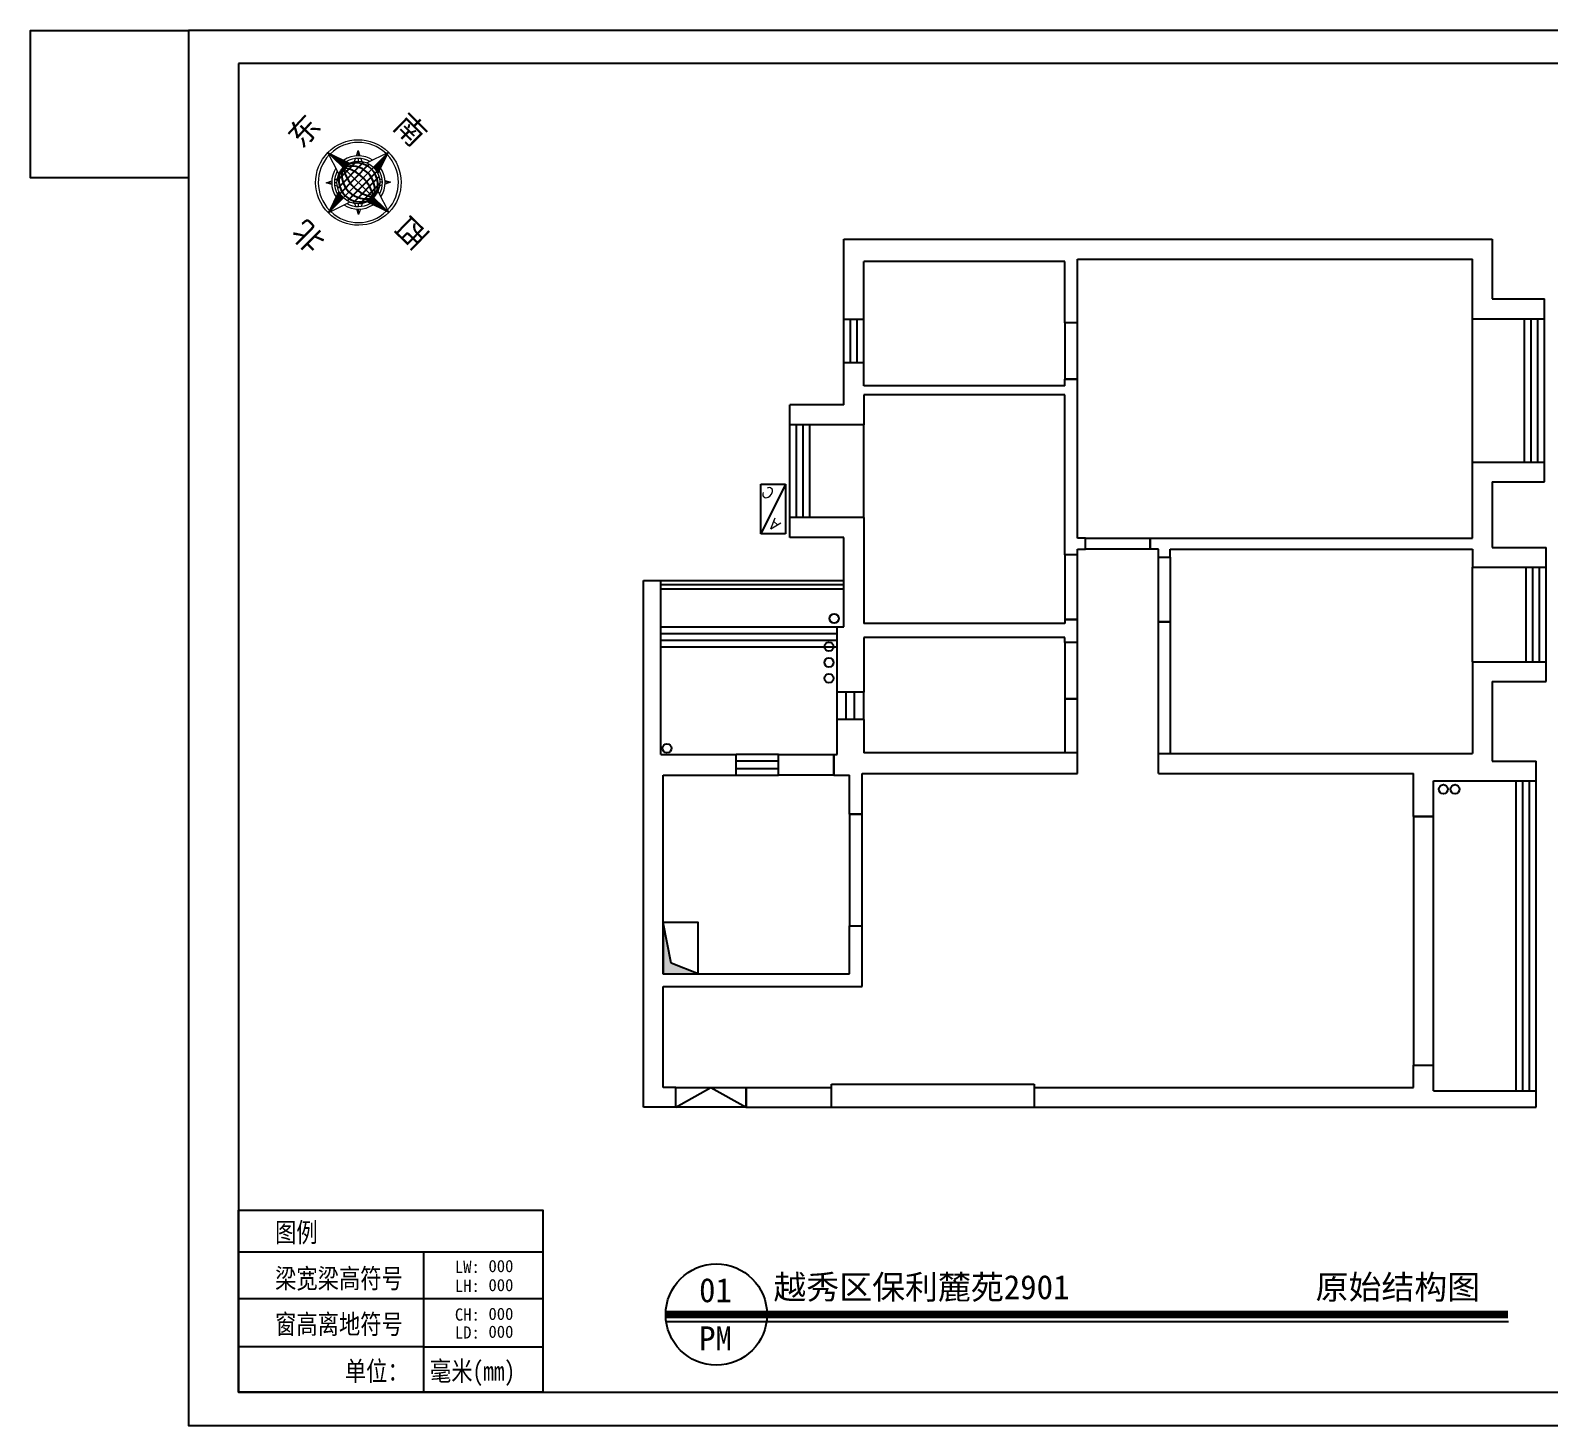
# Model space of a CAD drawing. Header units: millimetres. Extents: x -113526 to 211532, y -79714 to 28306.
# Drawn here: x 168737 to 187068, y -79714 to -62867 of the extents above; entities that cross this region are included whole.
import ezdxf
from ezdxf.enums import TextEntityAlignment as Align

# ---------------------------------------------------------------- set-up
doc = ezdxf.new("R2010")
doc.units = ezdxf.units.MM
for name, color, linetype in [('10线框', 8, 'Continuous'), ('J-墙体', 7, 'Continuous'), ('原始图层', 150, 'Continuous'), ('填充', 8, 'Continuous'), ('文字说明', 4, 'Continuous'), ('文本层', 3, 'Continuous')]:
    doc.layers.add(name, color=color, linetype=linetype)
doc.layers.add('内线', color=8, linetype='Continuous', lineweight=9)
doc.layers.add('外线', color=4, linetype='Continuous', lineweight=15)
doc.styles.add('HT', font='simhei.ttf', dxfattribs={"width": 0.8})
doc.styles.get("Standard").update_dxf_attribs({"font": 'txt', "bigfont": 'gbcbig.shx'})
doc.styles.add('宋体', font='', dxfattribs={"width": 0.7})
doc.styles.add('黑体', font='simhei.ttf', dxfattribs={"width": 0.8})
doc.styles.get('宋体').set_extended_font_data('新宋体')

# ---------------------------------------------------------------- blocks, each defined once
blk = doc.blocks.new('图框')
at = {"layer": '10线框', "color": 4}
blk.add_lwpolyline([(320670, -86662), (301520, -86662), (301520, -100262), (320670, -100262)], close=True, dxfattribs=at)
blk = doc.blocks.new('*X105')
at = {"color": 0, "linetype": 'ByBlock'}
for p, q in [((-215.75, 162.49), (-215.747, 162.49)), ((-215.75, 162.48), (-215.743, 162.48)), ((-215.75, 162.47), (-215.74, 162.47)), ((-215.75, 162.46), (-215.737, 162.46)), ((-215.75, 162.45), (-215.733, 162.45)), ((-215.75, 162.44), (-215.73, 162.44)), ((-215.75, 162.43), (-215.727, 162.43)), ((-215.75, 162.42), (-215.723, 162.42)), ((-215.75, 162.41), (-215.72, 162.41)), ((-215.75, 162.4), (-215.717, 162.4)), ((-215.75, 162.39), (-215.713, 162.39)), ((-215.75, 162.38), (-215.71, 162.38)), ((-215.75, 162.37), (-215.707, 162.37)), ((-215.75, 162.36), (-215.703, 162.36)), ((-215.75, 162.35), (-215.7, 162.35)), ((-215.75, 162.34), (-215.697, 162.34)), ((-215.75, 162.33), (-215.693, 162.33)), ((-215.75, 162.32), (-215.69, 162.32)), ((-215.75, 162.31), (-215.687, 162.31)), ((-215.75, 162.3), (-215.683, 162.3)), ((-215.75, 162.29), (-215.68, 162.29)), ((-215.75, 162.28), (-215.677, 162.28)), ((-215.75, 162.27), (-215.673, 162.27)), ((-215.75, 162.26), (-215.67, 162.26)), ((-215.75, 162.25), (-215.667, 162.25))]:
    blk.add_line(p, q, dxfattribs=at)
blk = doc.blocks.new('A$C2CD672AE')
at = {"layer": '内线'}
for p, q in [((1439, 2139), (1490, 716)), ((1073, 1791), (1139, 1730)), ((1828, 1818), (1767, 1753)), ((1171, 1700), (1204, 1670)), ((1737, 1720), (1707, 1688)), ((2175, 1453), (753, 1402)), ((1101, 1037), (1161, 1102)), ((1192, 1134), (1222, 1167)), ((1757, 1155), (1725, 1185)), ((1855, 1064), (1790, 1124))]:
    blk.add_line(p, q, dxfattribs=at)
blk.add_ellipse((1464, 1427), major_axis=(711, 26), ratio=1, start_param=3.141978264177717, end_param=9.425163571357302, dxfattribs=at)
at = {"layer": '填充'}
for p, q in [((1117, 1504), (1805, 1529)), ((1150, 1594), (1766, 1616)), ((1219, 1686), (1690, 1703)), ((1123, 1326), (1812, 1351)), ((1163, 1239), (1779, 1261)), ((1239, 1152), (1709, 1169))]:
    blk.add_line(p, q, dxfattribs=at)
for centre, major_axis, start_param, end_param in [((1512, 1429), (359, 13), 1.703934, 4.579254), ((1638, 1434), (396, 14), 2.024394, 4.258792), ((1978, 1446), (624, 23), 2.535824, 3.747363), ((1417, 1426), (359, 13), -1.437658, 1.437662), ((1291, 1421), (396, 14), -1.117199, 1.117198), ((951, 1409), (624, 23), -0.605771, 0.605769)]:
    blk.add_ellipse(centre, major_axis=major_axis, ratio=1, start_param=start_param, end_param=end_param, dxfattribs=at)
at = {"layer": '外线', "color": 4}
for p, q in [((1326, 1755), (1439, 2139)), ((1439, 2139), (1578, 1764)), ((1119, 1708), (1073, 1791)), ((1073, 1791), (1160, 1752)), ((1745, 1773), (1828, 1818)), ((1828, 1818), (1788, 1732)), ((753, 1402), (1127, 1542)), ((1166, 1621), (1142, 1665)), ((1204, 1732), (1249, 1711)), ((1658, 1726), (1702, 1749)), ((1768, 1688), (1748, 1642)), ((1792, 1566), (2175, 1453)), ((1136, 1289), (753, 1402)), ((2175, 1453), (1801, 1313)), ((1101, 1037), (1140, 1123)), ((1184, 1082), (1101, 1037)), ((1160, 1167), (1181, 1212)), ((1270, 1129), (1226, 1105)), ((1490, 716), (1350, 1090)), ((1602, 1100), (1490, 716)), ((1724, 1123), (1679, 1144)), ((1762, 1233), (1786, 1190)), ((1855, 1064), (1769, 1103)), ((1810, 1147), (1855, 1064))]:
    blk.add_line(p, q, dxfattribs=at)
for major_axis, start_param, end_param in [((667, 24), 1.593102, 3.119284), ((667, 24), 0.022306, 1.548488), ((444, 16), 1.779546, 2.932844), ((400, 14), 1.84607, 2.866322), ((356, 13), 3.142587, 9.425772), ((444, 16), 0.208747, 1.362046), ((400, 14), 0.275272, 1.295524), ((667, 24), 3.163899, 4.690082), ((444, 16), 3.350341, 4.503639), ((400, 14), 3.416861, 4.437113), ((667, 24), -1.548489, -0.022306), ((444, 16), -1.362047, -0.208749), ((400, 14), -1.295523, -0.275271)]:
    blk.add_ellipse((1464, 1427), major_axis=major_axis, ratio=1, start_param=start_param, end_param=end_param, dxfattribs=at)
at = {"layer": '填充', "zscale": 1423.198896863453}
for p, xscale, yscale, rotation in [((316625, -217920), 1423.198923259011, 1423.198883873476, 2.064354803936039), ((220812, 316588), 1423.198883873476, 1423.198923259011, 92.06435480393606), ((-217884, -313734), 1423.198883873496, 1423.198923259011, 272.064354803936), ((-313697, 220775), 1423.198923259011, 1423.198883873476, 182.064354803936)]:
    blk.add_blockref('*X105', p, dxfattribs=dict(at, xscale=xscale, yscale=yscale, rotation=rotation))
at = {"layer": '文字说明', "color": 4, "style": '宋体'}
for s, rotation, p in [('东', 3.7854, (1155, 2475)), ('北', 91.7842, (426, 1098)), ('南', 271.9394, (2505, 1716)), ('西', 182.5946, (1780, 404))]:
    blk.add_text(s, height=370, rotation=rotation, dxfattribs=at).set_placement(p)
blk = doc.blocks.new('sadffgdj')
at = {"color": 250, "linetype": 'Continuous'}
for p, q in [((108091, -7757), (108692, -7757)), ((108091, -8057), (108091, -7757)), ((108692, -7757), (108692, -8057)), ((108692, -8057), (108091, -8057))]:
    blk.add_line(p, q, dxfattribs=at)
at = {"color": 250, "linetype": 'ByBlock'}
blk.add_line((108692, -8057), (108091, -7757), dxfattribs=at)
at = {"color": 250, "linetype": 'Continuous'}
for s, p in [('A', (108220, -8005)), ('C', (108598, -7933))]:
    blk.add_text(s, height=136, rotation=48.9322, dxfattribs=at).set_placement(p)

msp = doc.modelspace()

# ---------------------------------------------------------------- hatches: boundary and pattern name
at = {"ltscale": 200}
msp.add_hatch(color=8, dxfattribs=at).paths.add_polyline_path([(176798.3, -74259.7), (176473.6, -74128.2), (176378.3, -73639.7), (176378.3, -74259.7)])

# ---------------------------------------------------------------- linework, layer by layer
for p, q in [((178558.3, -66359.7), (178558.3, -65389.7)), ((178558.3, -65389.7), (186388.3, -65389.7)), ((186388.3, -65389.7), (186388.3, -66109.7)), ((178798.3, -66359.7), (178798.3, -65659.7)), ((181228.3, -65659.7), (178798.3, -65659.7)), ((181228.3, -66399.7), (181228.3, -65659.7)), ((181378.3, -66399.7), (181378.3, -65629.7)), ((181378.3, -65629.7), (186148.3, -65629.7)), ((186148.3, -66349.7), (186148.3, -65629.7)), ((186388.3, -66109.7), (187018.3, -66109.7)), ((187018.3, -66349.7), (187018.3, -66109.7)), ((178798.3, -66359.7), (178558.3, -66359.7)), ((186148.3, -66349.7), (187018.3, -66349.7)), ((181378.3, -66399.7), (181228.3, -66399.7)), ((178558.3, -67389.7), (178558.3, -66879.7)), ((178798.3, -66879.7), (178558.3, -66879.7)), ((178798.3, -67159.7), (178798.3, -66879.7)), ((181228.3, -67159.7), (181228.3, -67079.7)), ((181378.3, -67079.7), (181228.3, -67079.7)), ((181378.3, -68999.7), (181378.3, -67079.7)), ((181228.3, -67159.7), (178798.3, -67159.7)), ((181228.3, -67269.7), (178798.3, -67269.7)), ((178798.3, -67269.7), (178798.3, -67629.7)), ((181228.3, -68999.7), (181228.3, -67269.7)), ((181228.3, -69199.7), (181228.3, -67269.7)), ((178558.3, -67389.7), (177908.3, -67389.7)), ((177908.3, -67629.7), (177908.3, -67389.7)), ((178798.3, -67629.7), (177908.3, -67629.7)), ((186148.3, -68999.7), (186148.3, -68079.7)), ((186148.3, -68079.7), (187018.3, -68079.7)), ((187018.3, -68319.7), (187018.3, -68079.7)), ((186388.3, -68319.7), (186388.3, -69109.7)), ((186388.3, -68319.7), (187018.3, -68319.7)), ((178798.3, -68749.7), (177908.3, -68749.7)), ((177908.3, -68989.7), (177908.3, -68749.7)), ((178798.3, -68749.7), (178798.3, -70029.7)), ((178558.3, -68989.7), (177908.3, -68989.7)), ((178558.3, -70069.7), (178558.3, -68989.7)), ((181478.3, -68999.7), (181378.3, -68999.7)), ((181478.3, -69129.7), (181478.3, -68999.7)), ((182258.3, -69129.7), (182258.3, -68999.7)), ((182258.3, -68999.7), (186148.3, -68999.7)), ((186388.3, -69109.7), (187038.3, -69109.7)), ((187038.3, -69349.7), (187038.3, -69109.7)), ((181378.3, -69199.7), (181228.3, -69199.7)), ((181378.3, -69199.7), (181378.3, -69129.7)), ((181378.3, -69129.7), (181478.3, -69129.7)), ((182358.3, -69129.7), (182258.3, -69129.7)), ((182358.3, -69229.7), (182358.3, -69129.7)), ((182358.3, -69229.7), (182498.3, -69229.7)), ((182498.3, -69229.7), (182498.3, -69129.7)), ((182498.3, -69129.7), (186148.3, -69129.7)), ((186148.3, -69129.7), (186148.3, -69349.7)), ((186148.3, -69349.7), (187038.3, -69349.7)), ((176138.3, -75869.7), (176138.3, -69509.7)), ((176138.3, -69509.7), (176348.3, -69509.7)), ((176348.3, -71609.7), (176348.3, -69509.7)), ((181378.3, -69979.7), (181228.3, -69979.7)), ((181228.3, -69979.7), (181228.3, -70029.7)), ((181378.3, -70259.7), (181378.3, -69979.7)), ((182358.3, -71839.7), (182358.3, -70009.7)), ((182358.3, -70009.7), (182498.3, -70009.7)), ((182498.3, -70009.7), (182498.3, -71599.7)), ((178478.3, -70069.7), (178558.3, -70069.7)), ((178478.3, -70859.7), (178478.3, -70069.7)), ((181228.3, -70029.7), (178798.3, -70029.7)), ((178798.3, -70199.7), (178798.3, -70859.7)), ((181228.3, -70199.7), (178798.3, -70199.7)), ((181228.3, -70259.7), (181228.3, -70199.7)), ((181378.3, -70259.7), (181228.3, -70259.7)), ((186148.3, -70489.7), (186148.3, -71599.7)), ((186148.3, -70489.7), (187038.3, -70489.7)), ((187038.3, -70729.7), (187038.3, -70489.7)), ((186388.3, -70729.7), (186388.3, -71689.7)), ((186388.3, -70729.7), (187038.3, -70729.7)), ((178798.3, -70859.7), (178478.3, -70859.7)), ((181378.3, -70939.7), (181228.3, -70939.7)), ((181228.3, -70939.7), (181228.3, -71589.7)), ((181378.3, -71839.7), (181378.3, -70939.7)), ((178478.3, -71609.7), (178478.3, -71189.7)), ((178798.3, -71189.7), (178478.3, -71189.7)), ((178798.3, -71189.7), (178798.3, -71589.7)), ((176348.3, -71609.7), (177258.3, -71609.7)), ((177258.3, -71859.7), (177258.3, -71609.7)), ((177768.3, -71859.7), (177768.3, -71609.7)), ((178438.3, -71609.7), (178478.3, -71609.7)), ((178438.3, -71859.7), (178438.3, -71609.7)), ((181378.3, -71589.7), (178798.3, -71589.7)), ((182358.3, -71599.7), (186148.3, -71599.7)), ((176378.3, -74259.7), (176378.3, -71859.7)), ((176378.3, -71859.7), (177258.3, -71859.7)), ((178438.3, -71859.7), (178628.3, -71859.7)), ((178628.3, -72329.7), (178628.3, -71859.7)), ((178778.3, -72329.7), (178778.3, -71839.7)), ((178778.3, -71839.7), (181378.3, -71839.7)), ((182358.3, -71839.7), (185438.3, -71839.7)), ((185438.3, -72359.7), (185438.3, -71839.7)), ((186388.3, -71689.7), (186918.3, -71689.7)), ((186918.3, -71929.7), (186918.3, -71689.7)), ((185678.3, -72359.7), (185678.3, -71929.7)), ((185678.3, -71929.7), (186918.3, -71929.7)), ((178628.3, -72329.7), (178778.3, -72329.7)), ((185438.3, -72359.7), (185678.3, -72359.7)), ((178628.3, -74259.7), (178628.3, -73679.7)), ((178628.3, -73679.7), (178778.3, -73679.7)), ((178778.3, -74409.7), (178778.3, -73679.7)), ((176378.3, -74259.7), (178628.3, -74259.7)), ((176378.3, -75629.7), (176378.3, -74409.7)), ((176378.3, -74409.7), (178778.3, -74409.7)), ((185438.3, -75629.7), (185438.3, -75359.7)), ((185438.3, -75359.7), (185678.3, -75359.7)), ((185678.3, -75669.7), (185678.3, -75359.7)), ((176528.3, -75629.7), (176378.3, -75629.7)), ((176528.3, -75869.7), (176528.3, -75629.7)), ((177378.3, -75869.7), (177378.3, -75629.7)), ((177378.3, -75629.7), (178408.3, -75629.7)), ((178408.3, -75869.7), (178408.3, -75589.7)), ((178408.3, -75589.7), (180858.3, -75589.7)), ((180858.3, -75589.7), (180858.3, -75869.7)), ((180858.3, -75629.7), (185438.3, -75629.7)), ((185678.3, -75669.7), (186918.3, -75669.7)), ((186918.3, -75869.7), (186918.3, -75669.7)), ((176528.3, -75869.7), (176138.3, -75869.7)), ((177378.3, -75869.7), (186918.3, -75869.7))]:
    msp.add_line(p, q, dxfattribs=at)
at = {"color": 4, "ltscale": 200}
for p, q in [((178558.3, -66879.7), (178558.3, -66359.7)), ((178798.3, -66879.7), (178798.3, -66359.7)), ((186778.3, -68079.7), (186778.3, -66349.7)), ((187018.3, -68079.7), (187018.3, -66349.7)), ((177908.3, -68749.7), (177908.3, -67629.7)), ((178148.3, -68749.7), (178148.3, -67629.7)), ((186798.3, -70489.7), (186798.3, -69349.7)), ((187038.3, -70489.7), (187038.3, -69349.7)), ((176348.3, -69509.7), (178558.3, -69509.7)), ((176348.3, -69609.7), (178558.3, -69609.7)), ((176348.3, -70069.7), (178478.3, -70069.7)), ((176348.3, -70309.7), (178478.3, -70309.7)), ((178478.3, -71189.7), (178478.3, -70859.7)), ((178798.3, -71189.7), (178798.3, -70859.7)), ((177768.3, -71609.7), (177258.3, -71609.7)), ((177258.3, -71859.7), (177768.3, -71859.7)), ((186678.3, -75669.7), (186678.3, -71929.7)), ((186918.3, -75669.7), (186918.3, -71929.7))]:
    msp.add_line(p, q, dxfattribs=at)
at = {"color": 8, "ltscale": 200}
for p, q in [((178638.3, -66879.7), (178638.3, -66359.7)), ((178718.3, -66879.7), (178718.3, -66359.7)), ((186148.3, -68079.7), (186148.3, -66349.7)), ((186858.3, -68079.7), (186858.3, -66349.7)), ((186938.3, -68079.7), (186938.3, -66349.7)), ((177988.3, -68749.7), (177988.3, -67629.7)), ((178068.3, -68749.7), (178068.3, -67629.7)), ((178798.3, -68749.7), (178798.3, -67629.7)), ((186148.3, -70489.7), (186148.3, -69349.7)), ((186878.3, -70489.7), (186878.3, -69349.7)), ((186958.3, -70489.7), (186958.3, -69349.7)), ((176348.3, -69559.7), (178558.3, -69559.7)), ((176348.3, -70149.7), (178478.3, -70149.7)), ((176348.3, -70229.7), (178478.3, -70229.7)), ((178588.3, -71189.7), (178588.3, -70859.7)), ((178688.3, -71189.7), (178688.3, -70859.7)), ((177768.3, -71689.7), (177258.3, -71689.7)), ((177258.3, -71779.7), (177768.3, -71779.7)), ((186758.3, -75669.7), (186758.3, -71929.7)), ((186838.3, -75669.7), (186838.3, -71929.7))]:
    msp.add_line(p, q, dxfattribs=at)
at = {"color": 8}
for p, q in [((171250.6, -77615.3), (174924, -77615.3)), ((173483, -77615.3), (173483, -79311.5)), ((171250.6, -78179.8), (174924, -78179.8)), ((173483, -78761.5), (171250.6, -78761.5)), ((173483, -78761.5), (174924, -78761.5))]:
    msp.add_line(p, q, dxfattribs=at)
at = {"color": 252}
msp.add_lwpolyline([(170647.5, -64646.1), (168736.7, -64646.1), (168736.7, -62867.5), (170647.5, -62867.5)], close=True, dxfattribs=at)
msp.add_lwpolyline([(170647.5, -64646.1), (168736.7, -64646.1), (168736.7, -62867.5), (170647.5, -62867.5)], close=True, dxfattribs=at)
at = {"color": 8, "ltscale": 200}
for points in [[(181228.3, -66399.7), (181228.3, -67079.7), (181378.3, -67079.7), (181378.3, -66399.7)], [(182258.3, -68999.7), (182258.3, -69129.7), (181478.3, -69129.7), (181478.3, -68999.7)], [(181228.3, -69199.7), (181228.3, -69979.7), (181378.3, -69979.7), (181378.3, -69199.7)], [(182498.3, -69229.7), (182498.3, -70009.7), (182358.3, -70009.7), (182358.3, -69229.7)], [(181228.3, -70259.7), (181228.3, -70939.7), (181378.3, -70939.7), (181378.3, -70259.7)], [(178438.3, -71609.7), (178438.3, -71859.7), (177768.3, -71859.7), (177768.3, -71609.7)], [(178628.3, -72329.7), (178628.3, -73679.7), (178778.3, -73679.7), (178778.3, -72329.7)], [(185438.3, -72359.7), (185438.3, -75359.7), (185678.3, -75359.7), (185678.3, -72359.7)], [(177378.3, -75629.7), (177378.3, -75869.7), (176528.3, -75869.7), (176528.3, -75629.7)]]:
    msp.add_lwpolyline(points, close=True, dxfattribs=at)
at = {"ltscale": 200}
msp.add_lwpolyline([(176378.3, -73639.7), (176378.3, -74259.7), (176798.3, -74259.7), (176798.3, -73639.7)], close=True, dxfattribs=at)
msp.add_lwpolyline([(176798.3, -74259.7), (176473.6, -74128.2), (176378.3, -73639.7)], dxfattribs=at)
at = {"color": 250}
msp.add_lwpolyline([(176528.3, -75869.7), (176953.3, -75629.7), (177378.3, -75869.7)], dxfattribs=at)
at = {"color": 8}
msp.add_lwpolyline([(171250.6, -77111.6), (174924, -77111.6), (174924, -79311.5), (171250.6, -79311.5)], close=True, dxfattribs=at)
at = {"color": 1, "ltscale": 200}
for centre in [(178441.6, -69968.8), (178378.3, -70309.7), (178378.3, -70499.7), (178378.3, -70689.7), (176423.3, -71534.7), (185798.3, -72029.7), (185938.3, -72029.7)]:
    msp.add_circle(centre, 55, dxfattribs=at)
at = {"layer": '10线框'}
for p, q in [((171250.6, -63269.5), (171250.6, -79311.5)), ((193765.7, -63269.5), (171250.6, -63269.5)), ((171250.6, -79311.5), (193765.7, -79311.5))]:
    msp.add_line(p, q, dxfattribs=at)
at = {"layer": '文本层', "color": 3}
msp.add_line((176414.2, -78458.3), (186582.7, -78458.3), dxfattribs=at)
at = {"layer": '文本层', "color": 3, "const_width": 94.2}
msp.add_lwpolyline([(186579.7, -78372.7), (176408.1, -78372.7)], dxfattribs=at)
at = {"layer": '文本层', "color": 3}
msp.add_circle((177019.6, -78372.7), 611.5, dxfattribs=at)

# ---------------------------------------------------------------- block references
at = {"xscale": 1.238710232719313, "yscale": 1.238710232704761, "zscale": 1.238710232707264}
msp.add_blockref('图框', (-202848.6, 44481.7), dxfattribs=at)
at = {"ltscale": 5, "xscale": 0.7250825573116804, "yscale": 0.7250825400114991, "zscale": 0.7250825279308203, "rotation": 43.33838638122501}
msp.add_blockref('A$C2CD672AE', (172635.2, -66185.1), dxfattribs=at)
at = {"color": 2, "rotation": 90}
msp.add_blockref('sadffgdj', (169799.2, -177037.6), dxfattribs=at)

# ---------------------------------------------------------------- texts
at = {"color": 2, "style": '宋体'}
for s, height, p in [('越秀区保利麓苑2901               原始结构图', 291.312, (177708.6, -78186.8)), ('01', 291.31, (176810.8, -78223.1)), ('PM', 291.31, (176810.8, -78806.3))]:
    msp.add_text(s, height=height, dxfattribs=at).set_placement(p)
at = {"layer": 'J-墙体', "color": 8, "style": 'HT', "width": 0.8}
for s, p in [('图例', (171691.5, -77497.6)), ('梁宽梁高符号', (171691.5, -78054.3)), ('窗高离地符号', (171691.5, -78606.1)), ('          单位：  毫米(mm)', (171251.6, -79172.6))]:
    msp.add_text(s, height=235.62, dxfattribs=at).set_placement(p)
at = {"layer": '原始图层', "color": 8, "style": '黑体', "flags": 4}
for tag, p in [('LW:', (174012.9, -77795.1)), ('000', (174418.4, -77786.7)), ('LH:', (174012.9, -78025)), ('000', (174418.4, -78016.5)), ('CH:', (174012.9, -78372.2)), ('000', (174418.4, -78363.7)), ('LD:', (174012.9, -78588.2)), ('000', (174418.4, -78579.7))]:
    msp.add_attdef(tag, text='IF', height=147.51, dxfattribs=at).set_placement(p, align=Align.MIDDLE_CENTER)

doc.saveas('drawing.dxf')
